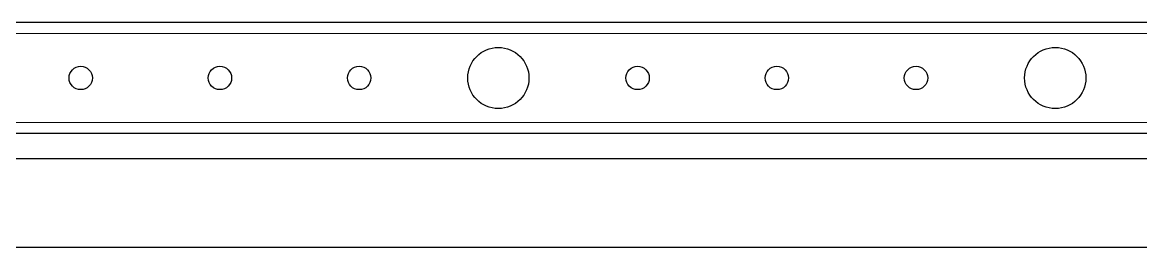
# Model space of a CAD drawing. Header units: millimetres. Extents: x -1685 to 3654, y -1920 to 1219.
# Drawn here: x -929.6 to -728.8, y -1077.2 to -1036.7 of the extents above; entities that cross this region are included whole.
import ezdxf

# ---------------------------------------------------------------- set-up
doc = ezdxf.new("R2010")
doc.units = ezdxf.units.MM

msp = doc.modelspace()

# ---------------------------------------------------------------- linework, layer by layer
at = {"color": 7, "linetype": 'Continuous', "lineweight": 25}
for p, q in [((-681.59, -1036.67), (-1261.59, -1036.67)), ((-681.59, -1056.67), (-1261.59, -1056.67)), ((-1287.09, -1061.17), (-680.99, -1061.17)), ((-554.09, -1077.17), (-1287.09, -1077.17))]:
    msp.add_line(p, q, dxfattribs=at)
at = {"color": 8, "linetype": 'Continuous', "lineweight": 18}
for p, q in [((-681.59, -1038.67), (-1261.59, -1038.67)), ((-681.59, -1054.67), (-1261.59, -1054.67))]:
    msp.add_line(p, q, dxfattribs=at)
at = {"color": 7, "linetype": 'Continuous', "lineweight": 25}
for centre, radius in [((-844.09, -1046.67), 5.5), ((-744.09, -1046.67), 5.5), ((-919.09, -1046.67), 2.1), ((-894.09, -1046.67), 2.1), ((-869.09, -1046.67), 2.1), ((-819.09, -1046.67), 2.1), ((-794.09, -1046.67), 2.1), ((-769.09, -1046.67), 2.1)]:
    msp.add_circle(centre, radius, dxfattribs=at)

doc.saveas('drawing.dxf')
